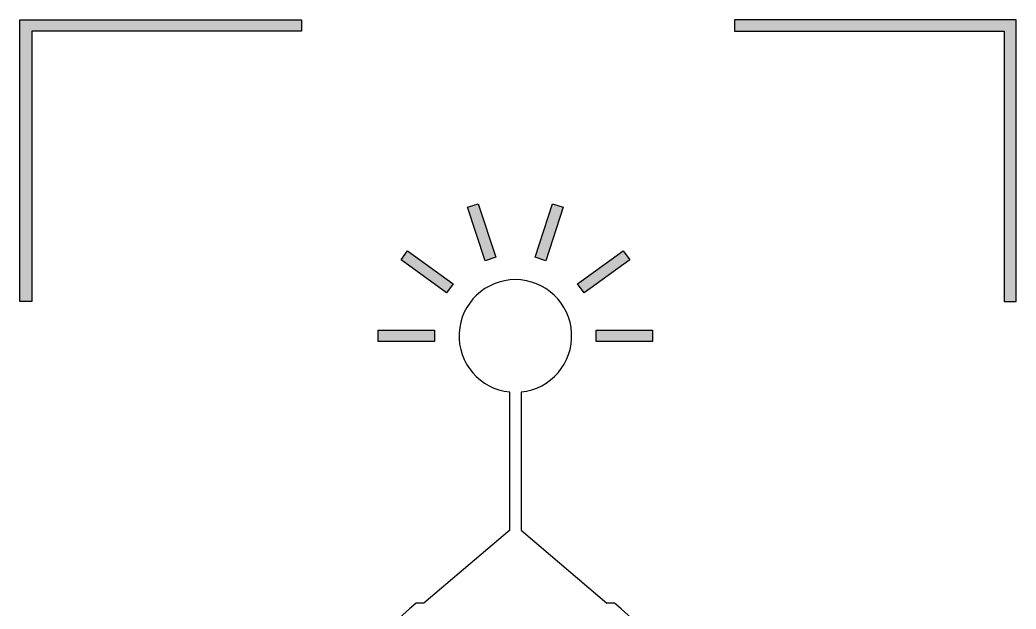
# Model space of a CAD drawing. Header units: millimetres. Extents: x -7034 to 79830, y 8588 to 102980.
# Drawn here: x -4316 to 22216, y 64801 to 80492 of the extents above; entities that cross this region are included whole.
import ezdxf

# ---------------------------------------------------------------- set-up
doc = ezdxf.new("R2010")
doc.units = ezdxf.units.MM
doc.layers.add('Layer-2', color=3, linetype='Continuous')

msp = doc.modelspace()

# ---------------------------------------------------------------- hatches: boundary and pattern name
at = {"layer": 'Layer-2'}
h = msp.add_hatch(color=256, dxfattribs=at)
h.dxf.hatch_style = 1
h.paths.add_polyline_path([(21900, 36214), (14716, 36214), (14716, 35915), (22216, 35915), (22216, 43415), (21900, 43415)])
h.paths.add_polyline_path([(7654, 38327), (10245, 38327), (8950, 40571)])
h.paths.add_polyline_path([(-4316, 35915), (3184, 35915), (3184, 36214), (-4001, 36214), (-4001, 43415), (-4316, 43415)])
h.paths.add_polyline_path([(11034, 44628), (12534, 44628), (12534, 44928), (11034, 44928)])
h.paths.add_polyline_path([(11748, 42508), (11925, 42750), (10711, 43632), (10535, 43389)])
h.paths.add_polyline_path([(9866, 41255), (10151, 41347), (9688, 42774), (9402, 42681)])
h.paths.add_polyline_path([(7607, 41347), (7892, 41255), (8356, 42681), (8070, 42774)])
h.paths.add_polyline_path([(5833, 42750), (6010, 42508), (7223, 43389), (7047, 43632)])
h.paths.add_polyline_path([(5224, 44628), (6724, 44628), (6724, 44928), (5224, 44928)])
h.paths.add_polyline_path([(11035, 71925), (12535, 71925), (12535, 72225), (11035, 72225)])
h.paths.add_polyline_path([(10535, 73463), (10712, 73220), (11925, 74102), (11749, 74345)])
h.paths.add_polyline_path([(9403, 74171), (9688, 74079), (10152, 75505), (9867, 75598)])
h.paths.add_polyline_path([(8071, 74079), (8356, 74171), (7893, 75598), (7607, 75505)])
h.paths.add_polyline_path([(7048, 73220), (7224, 73463), (6011, 74345), (5834, 74102)])
h.paths.add_polyline_path([(5224, 71925), (6724, 71925), (6724, 72225), (5224, 72225)])
h.paths.add_polyline_path([(-4316, 72992), (-4001, 72992), (-4001, 80193), (3184, 80193), (3184, 80492), (-4316, 80492)])
h.paths.add_polyline_path([(21900, 72992), (22216, 72992), (22216, 80492), (14716, 80492), (14716, 80193), (21900, 80193)])

# ---------------------------------------------------------------- linework, layer by layer
for p, q in [((-4316, 72992), (-4316, 80492)), ((-4316, 80492), (3184, 80492)), ((3184, 80492), (3184, 80193)), ((22216, 80492), (14716, 80492)), ((14716, 80492), (14716, 80193)), ((22216, 72992), (22216, 80492)), ((3184, 80193), (-4001, 80193)), ((-4001, 80193), (-4001, 72992)), ((14716, 80193), (21900, 80193)), ((21900, 80193), (21900, 72992)), ((7607, 75505), (7893, 75598)), ((8071, 74079), (7607, 75505)), ((7893, 75598), (8356, 74171)), ((9403, 74171), (9867, 75598)), ((10152, 75505), (9688, 74079)), ((9867, 75598), (10152, 75505)), ((5834, 74102), (6011, 74345)), ((6011, 74345), (7224, 73463)), ((10535, 73463), (11749, 74345)), ((11749, 74345), (11925, 74102)), ((7048, 73220), (5834, 74102)), ((8356, 74171), (8071, 74079)), ((9688, 74079), (9403, 74171)), ((11925, 74102), (10712, 73220)), ((7224, 73463), (7048, 73220)), ((10712, 73220), (10535, 73463)), ((-4001, 72992), (-4316, 72992)), ((21900, 72992), (22216, 72992)), ((5224, 71925), (5224, 72225)), ((5224, 72225), (6724, 72225)), ((6724, 72225), (6724, 71925)), ((11035, 71925), (11035, 72225)), ((11035, 72225), (12535, 72225)), ((12535, 72225), (12535, 71925)), ((6724, 71925), (5224, 71925)), ((12535, 71925), (11035, 71925)), ((8730, 66902), (8730, 70582)), ((9030, 70582), (9030, 66901)), ((8730, 66902), (6440, 64962)), ((9030, 66901), (11318, 64962)), ((6440, 64962), (6242, 64962)), ((11516, 64962), (11318, 64962))]:
    msp.add_line(p, q, dxfattribs=at)
for centre, radius, start, end in [((8880, 72075), 1500, 275.7392, 264.2608), ((11798, 58312), 8666, 129.879, 230.121), ((5960, 58312), 8666, 309.879, 50.121)]:
    msp.add_arc(centre, radius, start, end, dxfattribs=at)

doc.saveas('drawing.dxf')
